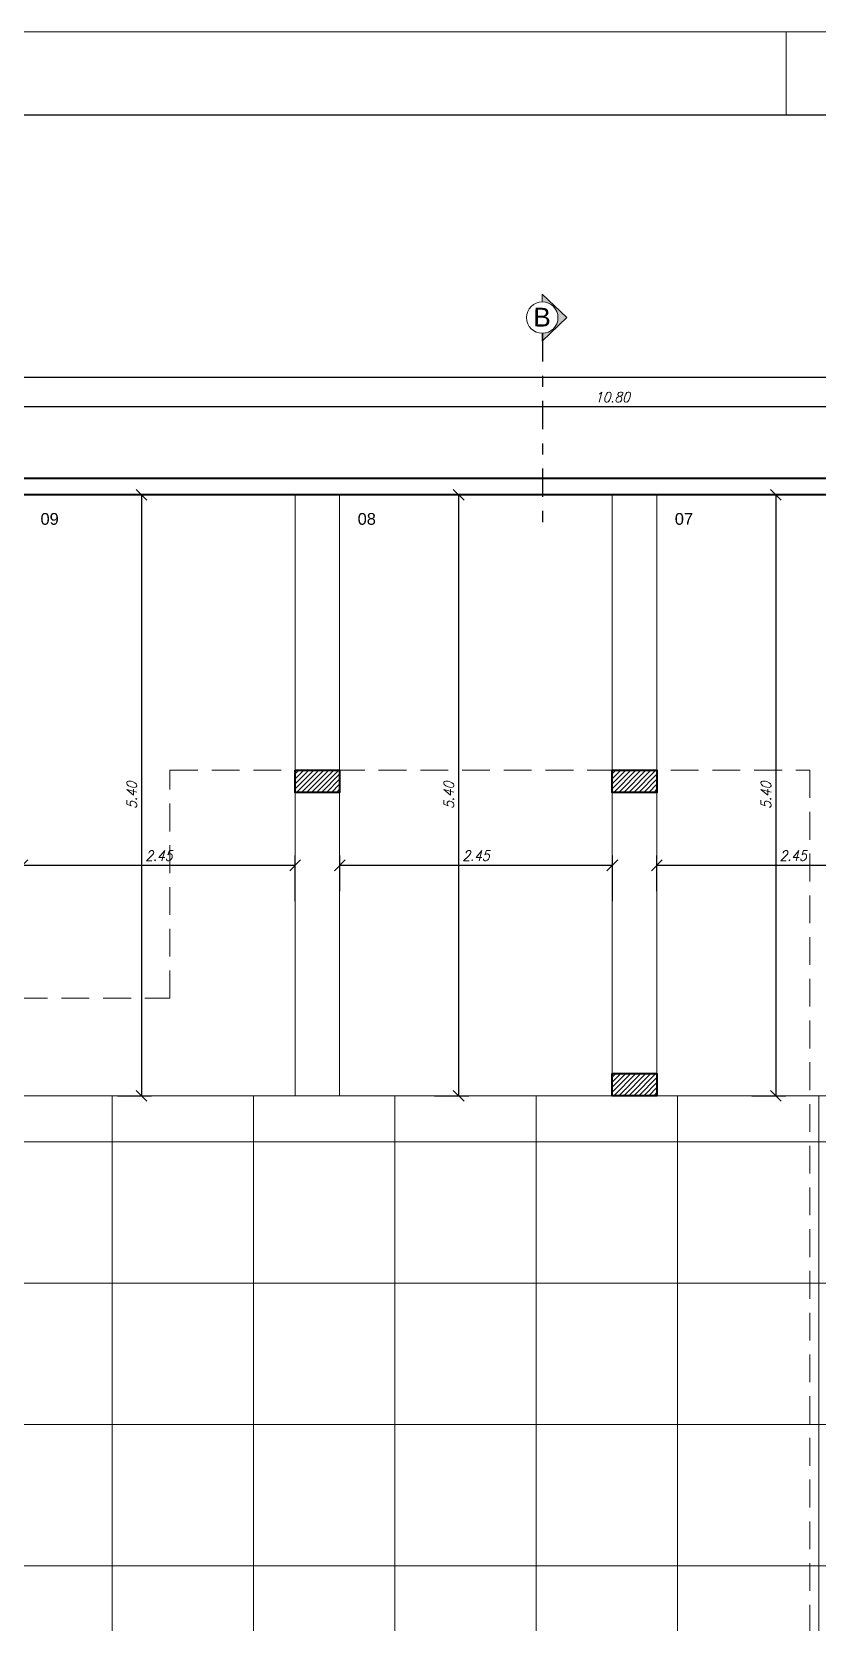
# Model space of a CAD drawing. Header units: millimetres. Extents: x 1865 to 2133, y 1062 to 1142.
# Drawn here: x 1887.5 to 1894.56, y 1081.19 to 1095.49 of the extents above; entities that cross this region are included whole.
import ezdxf

# ---------------------------------------------------------------- set-up
doc = ezdxf.new("R2010")
doc.units = ezdxf.units.MM
doc.header["$PDMODE"] = 35
doc.linetypes.add('DASHDOT', pattern=[25.4, 12.7, -6.35, 0, -6.35])
doc.linetypes.add('HIDDEN', pattern=[0.375, 0.25, -0.125])
for name, color, linetype, lineweight in [('Cota', 7, 'Continuous', 9), ('IND', 7, 'Continuous', 13), ('PILAR', 7, 'Continuous', 5), ('PISO', 252, 'Continuous', 9), ('Plarga', 7, 'Continuous', 40), ('texto', 7, 'Continuous', 13)]:
    doc.layers.add(name, color=color, linetype=linetype, lineweight=lineweight)
doc.styles.add('arial', font='arial.ttf')
doc.styles.add('romans15', font='romans.shx', dxfattribs={"width": 0.9, "oblique": 15})
doc.dimstyles.new('COTA_50', dxfattribs={"dimscale": 0.5, "dimtxt": 0.181, "dimasz": 0.193, "dimexe": 0.18, "dimexo": 0.15, "dimgap": 0.085, "dimtad": 1, "dimzin": 4, "dimdsep": 46, "dimtxsty": 'romans15', "dimblk1": 'OBLIQUE', "dimblk2": 'OBLIQUE', "dimsah": 1, "dimcen": 0.09, "dimclrd": 256, "dimclre": 256, "dimclrt": 256, "dimadec": 0, "dimazin": 0, "dimtfac": 1, "dimtmove": 2, "dimatfit": 3, "dimldrblk": 'NONE', "dimfxl": 1, "dimtolj": 1, "dimtzin": 1, "dimarcsym": 0})

# ---------------------------------------------------------------- blocks, each defined once
blk = doc.blocks.new('_OBLIQUE')
at = {"color": 0, "linetype": 'ByBlock'}
blk.add_line((-0.5, -0.5), (0.5, 0.5), dxfattribs=at)
blk = doc.blocks.new('*D125')
at = {"layer": 'Cota', "lineweight": -2, "transparency": 16777216}
for p, q in [((1887.415, 1087.766), (1887.415, 1088.089)), ((1889.865, 1087.678), (1889.865, 1088.089)), ((1889.865, 1087.999), (1887.415, 1087.999))]:
    blk.add_line(p, q, dxfattribs=at)
at = {"layer": 'Defpoints', "color": 0, "transparency": 16777216}
for p in [(1887.415, 1087.999), (1887.415, 1087.691), (1889.865, 1087.603)]:
    blk.add_point(p, dxfattribs=at)
at = {"layer": 'Cota', "lineweight": -2, "transparency": 16777216, "xscale": 0.0965, "yscale": 0.0965, "zscale": 0.0965, "rotation": 180}
blk.add_blockref('_OBLIQUE', (1887.415, 1087.999), dxfattribs=at)
at = {"layer": 'Cota', "lineweight": -2, "transparency": 16777216, "xscale": 0.0965, "yscale": 0.0965, "zscale": 0.0965}
blk.add_blockref('_OBLIQUE', (1889.865, 1087.999), dxfattribs=at)
at = {"layer": 'Cota', "transparency": 16777216, "insert": (1888.64, 1088.086), "char_height": 0.0905, "attachment_point": 5, "style": 'romans15'}
blk.add_mtext('\\A1;2.45', dxfattribs=at)
blk = doc.blocks.new('_None')
blk = doc.blocks.new('*D126')
at = {"layer": 'Cota', "lineweight": -2, "transparency": 16777216}
for p, q in [((1890.265, 1087.766), (1890.265, 1088.089)), ((1892.715, 1087.678), (1892.715, 1088.089)), ((1892.715, 1087.999), (1890.265, 1087.999))]:
    blk.add_line(p, q, dxfattribs=at)
at = {"layer": 'Defpoints', "color": 0, "transparency": 16777216}
for p in [(1890.265, 1087.999), (1890.265, 1087.691), (1892.715, 1087.603)]:
    blk.add_point(p, dxfattribs=at)
at = {"layer": 'Cota', "lineweight": -2, "transparency": 16777216, "xscale": 0.0965, "yscale": 0.0965, "zscale": 0.0965, "rotation": 180}
blk.add_blockref('_OBLIQUE', (1890.265, 1087.999), dxfattribs=at)
at = {"layer": 'Cota', "lineweight": -2, "transparency": 16777216, "xscale": 0.0965, "yscale": 0.0965, "zscale": 0.0965}
blk.add_blockref('_OBLIQUE', (1892.715, 1087.999), dxfattribs=at)
at = {"layer": 'Cota', "transparency": 16777216, "insert": (1891.49, 1088.086), "char_height": 0.0905, "attachment_point": 5, "style": 'romans15'}
blk.add_mtext('\\A1;2.45', dxfattribs=at)
blk = doc.blocks.new('*D127')
at = {"layer": 'Cota', "lineweight": -2, "transparency": 16777216}
for p, q in [((1893.115, 1087.766), (1893.115, 1088.089)), ((1895.565, 1087.766), (1895.565, 1088.089)), ((1895.565, 1087.999), (1893.115, 1087.999))]:
    blk.add_line(p, q, dxfattribs=at)
at = {"layer": 'Defpoints', "color": 0, "transparency": 16777216}
for p in [(1893.115, 1087.999), (1893.115, 1087.691), (1895.565, 1087.691)]:
    blk.add_point(p, dxfattribs=at)
at = {"layer": 'Cota', "lineweight": -2, "transparency": 16777216, "xscale": 0.0965, "yscale": 0.0965, "zscale": 0.0965, "rotation": 180}
blk.add_blockref('_OBLIQUE', (1893.115, 1087.999), dxfattribs=at)
at = {"layer": 'Cota', "lineweight": -2, "transparency": 16777216, "xscale": 0.0965, "yscale": 0.0965, "zscale": 0.0965}
blk.add_blockref('_OBLIQUE', (1895.565, 1087.999), dxfattribs=at)
at = {"layer": 'Cota', "transparency": 16777216, "insert": (1894.34, 1088.086), "char_height": 0.0905, "attachment_point": 5, "style": 'romans15'}
blk.add_mtext('\\A1;2.45', dxfattribs=at)
blk = doc.blocks.new('*D142')
at = {"layer": 'Cota', "lineweight": -2, "transparency": 16777216}
for p, q in [((1888.268, 1091.329), (1888.574, 1091.329)), ((1888.484, 1091.329), (1888.484, 1085.929)), ((1888.268, 1085.929), (1888.574, 1085.929))]:
    blk.add_line(p, q, dxfattribs=at)
at = {"layer": 'Defpoints', "color": 0, "transparency": 16777216}
for p in [(1888.193, 1091.329), (1888.193, 1085.929), (1888.484, 1085.929)]:
    blk.add_point(p, dxfattribs=at)
at = {"layer": 'Cota', "lineweight": -2, "transparency": 16777216, "xscale": 0.0965, "yscale": 0.0965, "zscale": 0.0965}
for p, rotation in [((1888.484, 1091.329), 90), ((1888.484, 1085.929), 270)]:
    blk.add_blockref('_OBLIQUE', p, dxfattribs=dict(at, rotation=rotation))
at = {"layer": 'Cota', "transparency": 16777216, "insert": (1888.396, 1088.629), "char_height": 0.0905, "attachment_point": 5, "rotation": 90, "style": 'romans15'}
blk.add_mtext('\\A1;5.40', dxfattribs=at)
blk = doc.blocks.new('*D143')
at = {"layer": 'Cota', "lineweight": -2, "transparency": 16777216}
for p, q in [((1891.118, 1091.329), (1891.424, 1091.329)), ((1891.334, 1091.329), (1891.334, 1085.929)), ((1891.118, 1085.929), (1891.424, 1085.929))]:
    blk.add_line(p, q, dxfattribs=at)
at = {"layer": 'Defpoints', "color": 0, "transparency": 16777216}
for p in [(1891.043, 1091.329), (1891.043, 1085.929), (1891.334, 1085.929)]:
    blk.add_point(p, dxfattribs=at)
at = {"layer": 'Cota', "lineweight": -2, "transparency": 16777216, "xscale": 0.0965, "yscale": 0.0965, "zscale": 0.0965}
for p, rotation in [((1891.334, 1091.329), 90), ((1891.334, 1085.929), 270)]:
    blk.add_blockref('_OBLIQUE', p, dxfattribs=dict(at, rotation=rotation))
at = {"layer": 'Cota', "transparency": 16777216, "insert": (1891.246, 1088.629), "char_height": 0.0905, "attachment_point": 5, "rotation": 90, "style": 'romans15'}
blk.add_mtext('\\A1;5.40', dxfattribs=at)
blk = doc.blocks.new('*D144')
at = {"layer": 'Cota', "lineweight": -2, "transparency": 16777216}
for p, q in [((1893.968, 1091.329), (1894.274, 1091.329)), ((1894.184, 1091.329), (1894.184, 1085.929)), ((1893.968, 1085.929), (1894.274, 1085.929))]:
    blk.add_line(p, q, dxfattribs=at)
at = {"layer": 'Defpoints', "color": 0, "transparency": 16777216}
for p in [(1893.893, 1091.329), (1893.893, 1085.929), (1894.184, 1085.929)]:
    blk.add_point(p, dxfattribs=at)
at = {"layer": 'Cota', "lineweight": -2, "transparency": 16777216, "xscale": 0.0965, "yscale": 0.0965, "zscale": 0.0965}
for p, rotation in [((1894.184, 1091.329), 90), ((1894.184, 1085.929), 270)]:
    blk.add_blockref('_OBLIQUE', p, dxfattribs=dict(at, rotation=rotation))
at = {"layer": 'Cota', "transparency": 16777216, "insert": (1894.096, 1088.629), "char_height": 0.0905, "attachment_point": 5, "rotation": 90, "style": 'romans15'}
blk.add_mtext('\\A1;5.40', dxfattribs=at)
blk = doc.blocks.new('*D152')
at = {"layer": 'Cota', "lineweight": -2, "transparency": 16777216}
for p, q in [((1871.115, 1091.554), (1871.115, 1092.475)), ((1871.115, 1092.385), (1898.115, 1092.385)), ((1898.115, 1091.554), (1898.115, 1092.475))]:
    blk.add_line(p, q, dxfattribs=at)
at = {"layer": 'Defpoints', "color": 0, "transparency": 16777216}
for p in [(1898.115, 1092.385), (1871.115, 1091.479), (1898.115, 1091.479)]:
    blk.add_point(p, dxfattribs=at)
at = {"layer": 'Cota', "lineweight": -2, "transparency": 16777216, "xscale": 0.0965, "yscale": 0.0965, "zscale": 0.0965, "rotation": 180}
blk.add_blockref('_OBLIQUE', (1871.115, 1092.385), dxfattribs=at)
at = {"layer": 'Cota', "lineweight": -2, "transparency": 16777216, "xscale": 0.0965, "yscale": 0.0965, "zscale": 0.0965}
blk.add_blockref('_OBLIQUE', (1898.115, 1092.385), dxfattribs=at)
at = {"layer": 'Cota', "transparency": 16777216, "insert": (1884.615, 1092.473), "char_height": 0.0905, "attachment_point": 5, "style": 'romans15'}
blk.add_mtext('\\A1;27.00', dxfattribs=at)
blk = doc.blocks.new('*D153')
at = {"layer": 'Cota', "lineweight": -2, "transparency": 16777216}
for p, q in [((1887.315, 1091.554), (1887.315, 1092.208)), ((1898.115, 1092.118), (1887.315, 1092.118)), ((1898.115, 1091.821), (1898.115, 1092.208))]:
    blk.add_line(p, q, dxfattribs=at)
at = {"layer": 'Defpoints', "color": 0, "transparency": 16777216}
for p in [(1887.315, 1092.118), (1898.115, 1091.746), (1887.315, 1091.479)]:
    blk.add_point(p, dxfattribs=at)
at = {"layer": 'Cota', "lineweight": -2, "transparency": 16777216, "xscale": 0.0965, "yscale": 0.0965, "zscale": 0.0965, "rotation": 180}
blk.add_blockref('_OBLIQUE', (1887.315, 1092.118), dxfattribs=at)
at = {"layer": 'Cota', "lineweight": -2, "transparency": 16777216, "xscale": 0.0965, "yscale": 0.0965, "zscale": 0.0965}
blk.add_blockref('_OBLIQUE', (1898.115, 1092.118), dxfattribs=at)
at = {"layer": 'Cota', "transparency": 16777216, "insert": (1892.715, 1092.206), "char_height": 0.0905, "attachment_point": 5, "style": 'romans15'}
blk.add_mtext('\\A1;10.80', dxfattribs=at)

msp = doc.modelspace()

# ---------------------------------------------------------------- hatches: boundary and pattern name
at = {"layer": 'IND'}
msp.add_hatch(color=0, dxfattribs=at).paths.add_polyline_path([(1892.0837, 1092.7094), (1892.0837, 1092.7803, 1.0147776), (1892.0837, 1093.0619), (1892.0837, 1093.1327), (1892.3059, 1092.9211)])
msp.add_hatch(color=0, dxfattribs=at).paths.add_polyline_path([(1892.0837, 1092.7094), (1892.0837, 1092.7803, 1.0147776), (1892.0837, 1093.0619), (1892.0837, 1093.1327), (1892.3059, 1092.9211)])
at = {"layer": 'PILAR'}
h = msp.add_hatch(dxfattribs=at)
h.set_pattern_fill('ANSI31,_O', color=256, scale=0.01)
h.set_pattern_definition([(45, (26.301643, 136.44008), (-0.0224506403, 0.0224506403), [])])
h.paths.add_polyline_path([(1889.8646, 1088.8543), (1889.8646, 1088.6543), (1890.2646, 1088.6543), (1890.2646, 1088.8543)])
h = msp.add_hatch(dxfattribs=at)
h.set_pattern_fill('ANSI31,_O', color=256, scale=0.01)
h.set_pattern_definition([(45, (29.151643, 136.44008), (-0.0224506403, 0.0224506403), [])])
h.paths.add_polyline_path([(1892.7146, 1088.8543), (1892.7146, 1088.6543), (1893.1146, 1088.6543), (1893.1146, 1088.8543)])
h = msp.add_hatch(dxfattribs=at)
h.set_pattern_fill('ANSI31,_O', color=256, scale=0.01)
h.set_pattern_definition([(45, (29.151643, 133.71508), (-0.0224506403, 0.0224506403), [])])
h.paths.add_polyline_path([(1892.7146, 1086.1293), (1892.7146, 1085.9293), (1893.1146, 1085.9293), (1893.1146, 1086.1293)])
at = {"layer": 'PISO'}
h = msp.add_hatch(dxfattribs=at)
h.set_pattern_fill('NET,_O', color=256, scale=0.4)
h.set_pattern_definition([(0, (1892.0297, 1084.2425), (0, 1.27), []), (90, (1892.0297, 1084.2425), (-1.27, 8e-17), [])])
h.paths.add_polyline_path([(1894.4896, 1085.9293), (1887.4146, 1085.9293), (1887.4146, 1086.4043), (1887.2146, 1086.4043), (1887.2146, 1086.8043), (1885.8896, 1086.8043), (1885.8896, 1086.1893), (1885.8896, 1086.1543), (1885.8896, 1085.9543), (1886.2396, 1085.9543), (1886.2396, 1080.6543), (1892.7146, 1080.6543), (1893.1146, 1080.6543), (1893.1146, 1080.4543), (1892.7146, 1080.4543), (1892.7146, 1077.9043), (1893.1146, 1077.9043), (1893.1146, 1077.7043), (1892.7146, 1077.7043), (1892.7146, 1072.4043), (1893.1146, 1072.4043), (1893.1146, 1072.2043), (1894.4896, 1072.2043), (1894.4896, 1077.8543), (1893.6896, 1077.8543), (1893.6896, 1080.4543), (1894.4896, 1080.4543)])
h.paths.add_polyline_path([(1887.4146, 1088.8543), (1885.8896, 1088.8543), (1885.8896, 1087.0043), (1885.8896, 1086.9693), (1885.8896, 1086.8043), (1887.4146, 1086.8043)])
h.paths.add_polyline_path([(1897.9646, 1077.7043), (1897.9146, 1077.7043), (1897.9146, 1078.1043), (1897.9646, 1078.1043), (1897.9646, 1080.4543), (1897.9146, 1080.4543), (1897.9146, 1080.8543), (1897.9646, 1080.8543), (1897.9646, 1085.9293), (1897.9146, 1085.9293), (1894.4896, 1085.9293), (1894.4896, 1080.4543), (1893.6896, 1080.4543), (1893.6896, 1077.8543), (1894.4896, 1077.8543), (1894.4896, 1072.2043), (1892.7146, 1072.2043), (1892.7146, 1066.9293), (1894.7396, 1066.9293), (1894.7396, 1066.9693), (1897.4896, 1066.9693), (1897.9646, 1066.9293), (1897.9646, 1072.2043), (1897.9146, 1072.2043), (1897.9146, 1072.6043), (1897.9646, 1072.6043)])
h.paths.add_polyline_path([(1895.247, 1076.4321), (1895.747, 1076.9321), (1896.247, 1076.4321)], flags=16)
h.paths.add_polyline_path([(1886.4003, 1088.0194), (1886.6821, 1088.0194), (1886.7181, 1088.1536), (1886.4362, 1088.1536)], flags=24)

# ---------------------------------------------------------------- linework, layer by layer
at = {"color": 7, "linetype": 'Continuous', "lineweight": 20}
msp.add_line((1949.7758, 1095.4891), (1865.7758, 1095.4891), dxfattribs=at)
msp.add_line((1949.0258, 1094.7391), (1866.5258, 1094.7391))
msp.add_lwpolyline([(1894.2758, 1094.7391), (1894.2758, 1095.4891)], dxfattribs=at)
at = {"linetype": 'DASHDOT', "lineweight": 30, "ltscale": 0.02}
msp.add_lwpolyline([(1892.0878, 1092.7803), (1892.0878, 1091.0807)], dxfattribs=at)
at = {"lineweight": 5}
for points in [[(1889.8646, 1085.9293), (1889.8646, 1091.3293)], [(1890.2646, 1085.9293), (1890.2646, 1091.3293)], [(1892.7146, 1085.9293), (1892.7146, 1091.3293)], [(1893.1146, 1085.9293), (1893.1146, 1091.3293)], [(1897.9646, 1085.9293), (1887.4146, 1085.9293)]]:
    msp.add_lwpolyline(points, dxfattribs=at)
at = {"linetype": 'HIDDEN', "lineweight": 5}
msp.add_lwpolyline([(1885.8896, 1086.8043), (1885.8896, 1086.8043), (1885.8896, 1086.8043), (1888.7396, 1086.8043), (1888.7396, 1088.8543), (1894.4896, 1088.8543), (1894.4896, 1080.4543), (1893.6896, 1080.4543), (1893.6896, 1077.8543), (1894.4896, 1077.8543), (1894.4896, 1072.2043), (1891.3896, 1072.2043), (1891.3896, 1071.7543), (1889.8896, 1071.7543), (1889.8896, 1072.2043), (1887.3896, 1072.2043)], dxfattribs=at)
at = {"layer": 'IND', "color": 0}
msp.add_lwpolyline([(1892.0837, 1092.7803), (1892.0837, 1092.7094), (1892.3059, 1092.9211), (1892.0837, 1093.1327), (1892.0837, 1093.0619)], dxfattribs=at)
msp.add_lwpolyline([(1892.0837, 1092.7803), (1892.0837, 1092.7094), (1892.3059, 1092.9211), (1892.0837, 1093.1327), (1892.0837, 1093.0619)], dxfattribs=at)
msp.add_circle((1892.0858, 1092.9211), 0.1408, dxfattribs=at)
msp.add_circle((1892.0858, 1092.9211), 0.1408, dxfattribs=at)
at = {"layer": 'Plarga'}
for points in [[(1871.1146, 1091.4793), (1898.1146, 1091.4793), (1898.1146, 1066.7793)], [(1897.9646, 1080.8543), (1897.9646, 1085.9293), (1897.9146, 1085.9293), (1897.9146, 1086.3293), (1897.9646, 1086.3293), (1897.9646, 1086.3293), (1897.9646, 1088.6543), (1897.9146, 1088.6543), (1897.9146, 1089.0543), (1897.9646, 1089.0543), (1897.9646, 1089.0543), (1897.9646, 1091.3293), (1871.3618, 1091.3293)]]:
    msp.add_lwpolyline(points, dxfattribs=at)
for points in [[(1889.8646, 1088.8543), (1890.2646, 1088.8543), (1890.2646, 1088.6543), (1889.8646, 1088.6543)], [(1892.7146, 1088.8543), (1893.1146, 1088.8543), (1893.1146, 1088.6543), (1892.7146, 1088.6543)], [(1892.7146, 1086.1293), (1893.1146, 1086.1293), (1893.1146, 1085.9293), (1892.7146, 1085.9293)]]:
    msp.add_lwpolyline(points, close=True, dxfattribs=at)

# ---------------------------------------------------------------- texts
at = {"layer": 'IND', "color": 0, "style": 'arial'}
msp.add_text('B', height=0.1688, rotation=359.53572, dxfattribs=at).set_placement((1892.0039, 1092.8415))
msp.add_text('B', height=0.1688, rotation=359.53572, dxfattribs=at).set_placement((1892.0039, 1092.8415))
at = {"layer": 'texto', "style": 'arial'}
for s, p in [('09', (1887.5763, 1091.0595)), ('08', (1890.4263, 1091.0595)), ('07', (1893.2763, 1091.0595))]:
    msp.add_text(s, height=0.10557, dxfattribs=at).set_placement(p)

# ---------------------------------------------------------------- dimensions: what is measured, and where the dimension line sits
at = {"layer": 'Cota'}
for base, p1, p2, angle, picture, middle in [((1898.1146, 1092.385), (1871.1146, 1091.4793), (1898.1146, 1091.4793), 180, '*D152', (1884.6146, 1092.4728)), ((1888.484, 1085.9293), (1888.1933, 1091.3293), (1888.1933, 1085.9293), 90, '*D142', (1888.3962, 1088.6293)), ((1891.334, 1085.9293), (1891.0433, 1091.3293), (1891.0433, 1085.9293), 90, '*D143', (1891.2462, 1088.6293)), ((1894.184, 1085.9293), (1893.8933, 1091.3293), (1893.8933, 1085.9293), 90, '*D144', (1894.0962, 1088.6293))]:
    dim = msp.add_linear_dim(base=base, p1=p1, p2=p2, angle=angle, dimstyle='COTA_50', dxfattribs=at)
    dim.commit()
    dim.dimension.update_dxf_attribs({"geometry": picture, "text_midpoint": middle})
for base, p1, p2, picture, middle in [((1887.3146, 1092.1179), (1898.1146, 1091.7464), (1887.3146, 1091.4793), '*D153', (1892.7146, 1092.2056)), ((1887.4146, 1087.9987), (1889.8646, 1087.6027), (1887.4146, 1087.6914), '*D125', (1888.6396, 1088.0865)), ((1890.2646, 1087.9987), (1892.7146, 1087.6027), (1890.2646, 1087.6914), '*D126', (1891.4896, 1088.0865)), ((1893.1146, 1087.9987), (1895.5646, 1087.6914), (1893.1146, 1087.6914), '*D127', (1894.3396, 1088.0865))]:
    dim = msp.add_linear_dim(base=base, p1=p1, p2=p2, dimstyle='COTA_50', dxfattribs=at)
    dim.commit()
    dim.dimension.update_dxf_attribs({"geometry": picture, "text_midpoint": middle})

doc.saveas('drawing.dxf')
